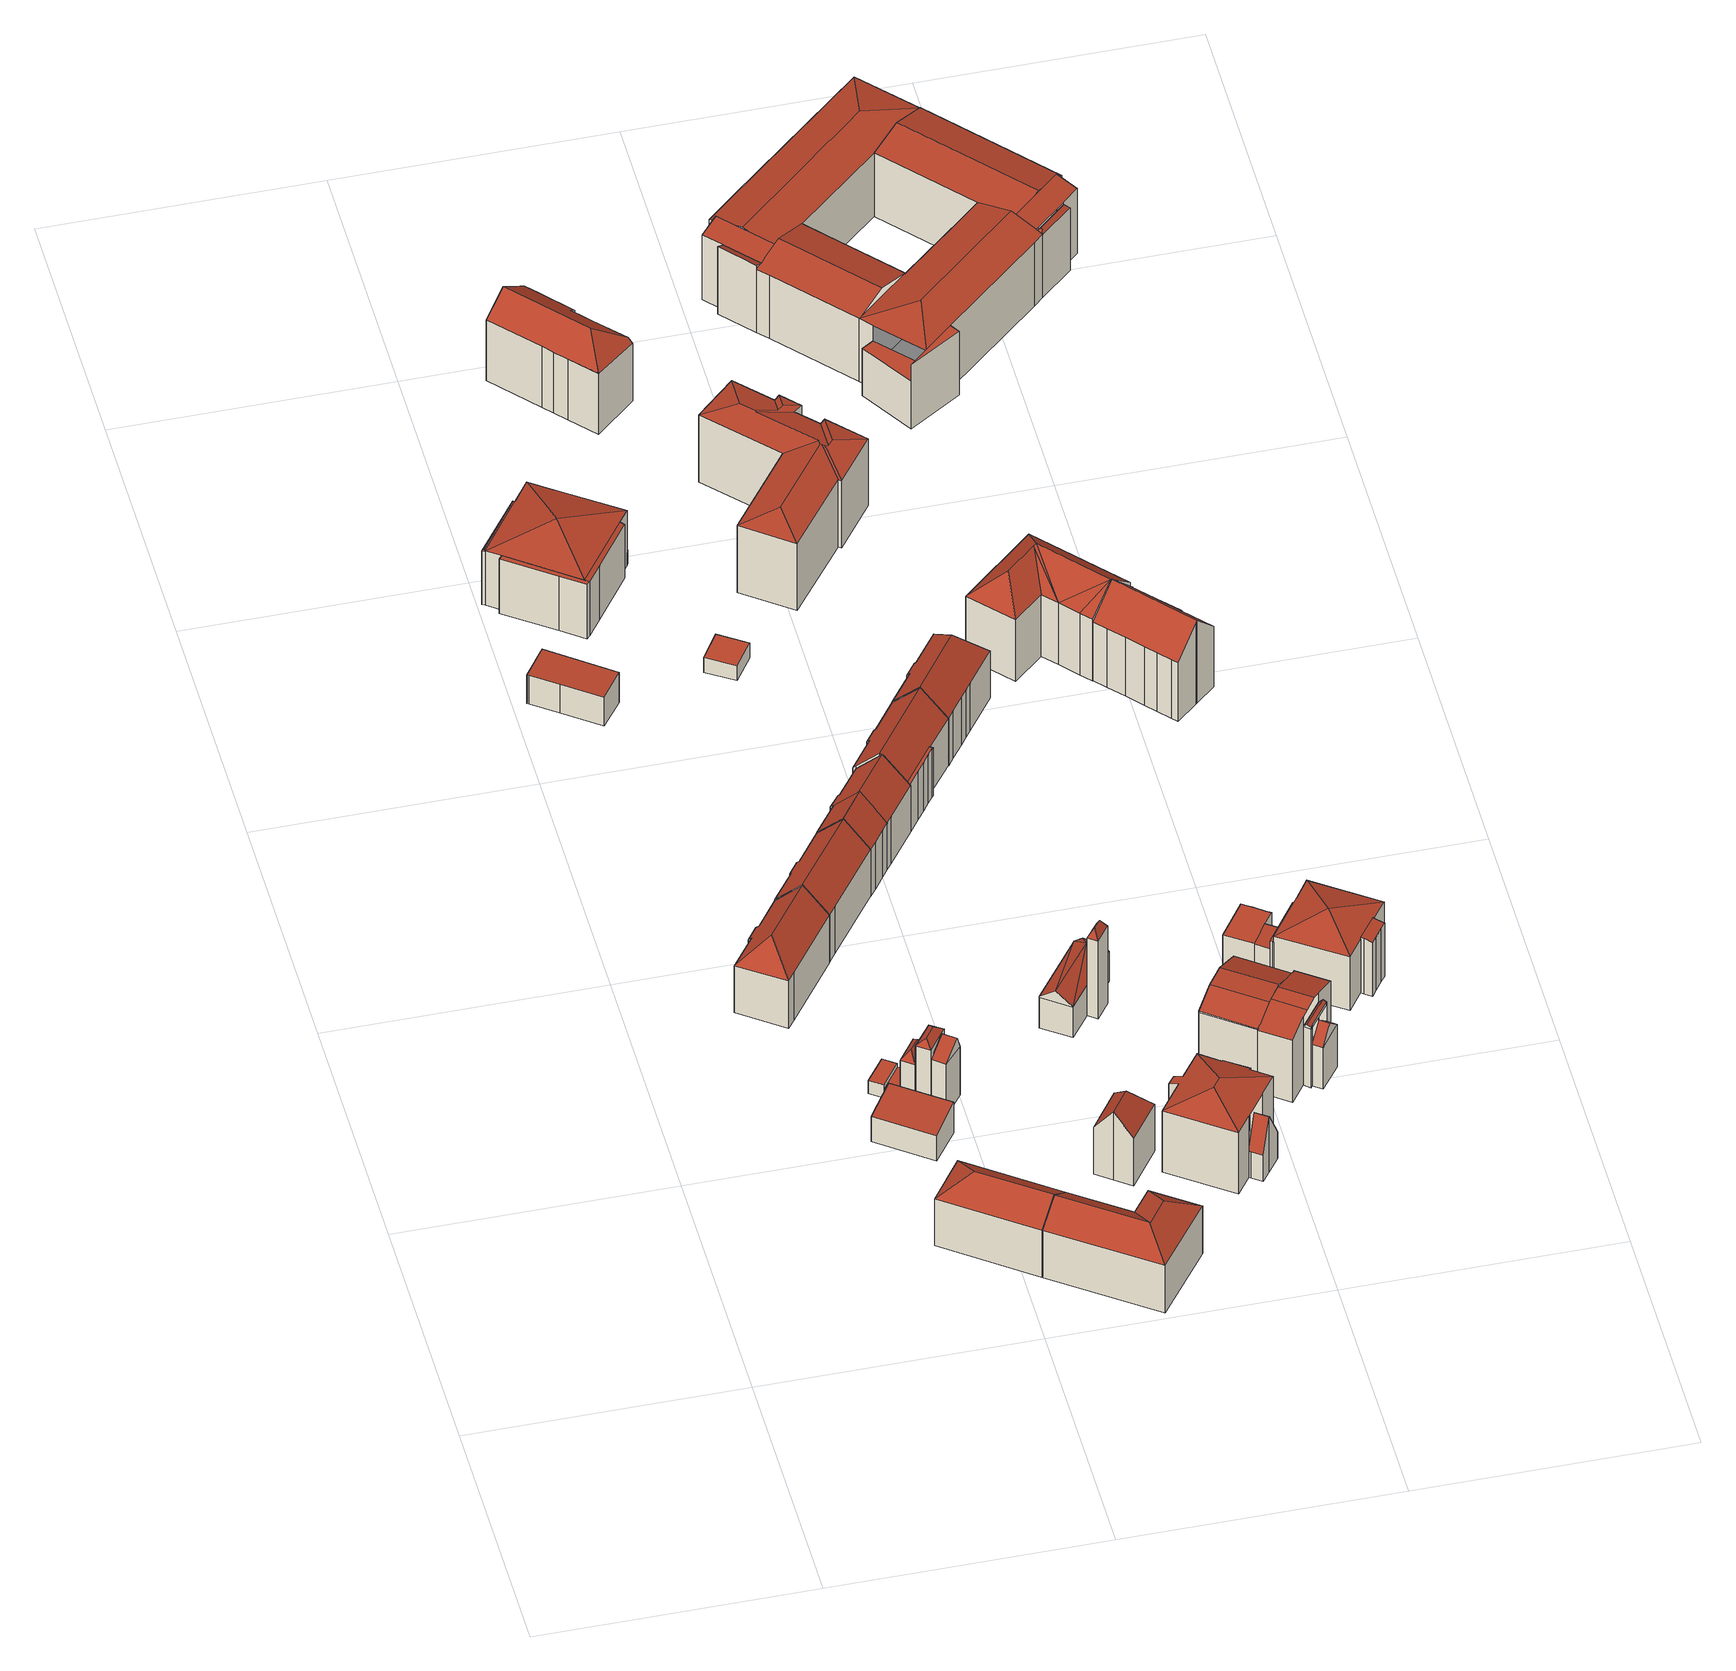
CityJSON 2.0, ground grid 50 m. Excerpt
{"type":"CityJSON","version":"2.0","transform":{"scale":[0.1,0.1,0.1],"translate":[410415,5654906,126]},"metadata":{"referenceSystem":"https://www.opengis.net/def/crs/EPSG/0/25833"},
"CityObjects":{
"building1":{"type":"Building","attributes":{"Dachtyp_tdc":"tdcHipAndGableRoof","Gemeindeschluessel":14612000,"Dachneigung":47.12,"QualitaetDacherkennung":82,"Geometrietyp2DReferenz":"3000","measuredHeight":15.94,"function":"31001_9998","roofType":"5000"},"geometry":[{"type":"Solid","lod":"2","boundaries":[[[[0,1,2,3]],[[1,4,5,2]],[[4,6,7,5]],[[6,8,9,7]],[[8,10,11,9]],[[10,12,13,11]],[[12,14,15,13]],[[14,16,17,15]],[[16,18,19,17]],[[18,0,3,19]],[[14,12,20]],[[12,10,8,6,20]],[[6,4,1,0,18,16,14,20]],[[3,2,5,7,9,11,13,15,17,19]]]],"semantics":{"surfaces":[{"type":"WallSurface"},{"type":"RoofSurface"},{"type":"GroundSurface"}],"values":[[0,0,0,0,0,0,0,0,0,0,1,1,1,2]]}}]},
"building2":{"type":"Building","attributes":{"Dachtyp_tdc":"tdcHipAndGableRoof","Gemeindeschluessel":14612000,"Dachneigung":37.03,"QualitaetDacherkennung":81,"Geometrietyp2DReferenz":"3000","measuredHeight":14.47,"function":"31001_9998","roofType":"5000"},"geometry":[{"type":"Solid","lod":"2","boundaries":[[[[21,22,23,24]],[[22,25,26,23]],[[25,27,28,26]],[[27,21,24,28]],[[25,22,29]],[[21,27,30]],[[22,21,30,29]],[[27,25,29,30]],[[24,23,26,28]]]],"semantics":{"surfaces":[{"type":"WallSurface"},{"type":"RoofSurface"},{"type":"GroundSurface"}],"values":[[0,0,0,0,1,0,1,1,2]]}}]},
"building3":{"type":"Building","attributes":{"Dachtyp_tdc":"tdcPolyFlatRoof","Gemeindeschluessel":14612000,"Dachneigung":10.21,"QualitaetDacherkennung":65,"Geometrietyp2DReferenz":"3000","measuredHeight":7.1,"function":"31001_9998","roofType":"2100"},"geometry":[{"type":"Solid","lod":"2","boundaries":[[[[31,32,33,34]],[[32,35,36,33]],[[35,37,38,36]],[[37,31,34,38]],[[37,35,32,31]],[[34,33,36,38]]]],"semantics":{"surfaces":[{"type":"WallSurface"},{"type":"RoofSurface"},{"type":"GroundSurface"}],"values":[[0,0,0,0,1,2]]}}]},
"building4":{"type":"Building","attributes":{"Dachtyp_tdc":"tdcPolyFlatRoof","Gemeindeschluessel":14612000,"Dachneigung":0,"QualitaetDacherkennung":0,"Geometrietyp2DReferenz":"3000","BezugspunktDach":"2000","measuredHeight":3,"function":"31001_2463"},"geometry":[{"type":"MultiSurface","lod":"2","boundaries":[[[39,40,41,42]],[[42,41,43,44]],[[41,40,45,43]],[[40,39,46,45]],[[39,42,44,46]],[[44,43,45,46]]],"semantics":{"surfaces":[{"type":"RoofSurface"},{"type":"WallSurface"},{"type":"GroundSurface"}],"values":[0,1,1,1,1,2]}}]},
"building5":{"type":"Building","attributes":{"Dachtyp_tdc":"tdcPolyFlatRoof","Gemeindeschluessel":14612000,"Dachneigung":0,"QualitaetDacherkennung":59,"Geometrietyp2DReferenz":"3000","measuredHeight":2.23,"function":"31001_2463","roofType":"1000"},"geometry":[{"type":"Solid","lod":"2","boundaries":[[[[47,48,49,50]],[[43,51,52,45]],[[50,49,51,43]],[[49,48,52,51]],[[48,47,45,52]],[[47,50,43,45]]]],"semantics":{"surfaces":[{"type":"RoofSurface"},{"type":"GroundSurface"},{"type":"WallSurface"}],"values":[[0,1,2,2,2,2]]}}]},
"building6":{"type":"Building","attributes":{"Dachtyp_tdc":"tdcPolyFlatRoof","Gemeindeschluessel":14612000,"Dachneigung":3.87,"QualitaetDacherkennung":72,"Geometrietyp2DReferenz":"3000","measuredHeight":6.95,"function":"31001_9998","roofType":"2100"},"geometry":[{"type":"Solid","lod":"2","boundaries":[[[[53,54,55,56]],[[54,57,58,55]],[[57,59,60,58]],[[59,61,62,60]],[[61,63,64,62]],[[63,53,56,64]],[[63,61,59,57,54,53]],[[56,55,58,60,62,64]]]],"semantics":{"surfaces":[{"type":"WallSurface"},{"type":"RoofSurface"},{"type":"GroundSurface"}],"values":[[0,0,0,0,0,0,1,2]]}}]},
"building7":{"type":"Building","attributes":{"Dachtyp_tdc":"tdcFreeFormRoof","Gemeindeschluessel":14612000,"Dachneigung":50.35,"QualitaetDacherkennung":5,"Geometrietyp2DReferenz":"3000","measuredHeight":11.38,"function":"31001_2463","roofType":"5000"},"geometry":[{"type":"Solid","lod":"2","boundaries":[[[[65,66,52,67]],[[66,68,51,52]],[[68,69,70,51]],[[69,65,67,70]],[[71,69,68]],[[72,71,68,66]],[[72,66,65]],[[71,72,65,69]],[[67,52,51,70]]]],"semantics":{"surfaces":[{"type":"WallSurface"},{"type":"RoofSurface"},{"type":"GroundSurface"}],"values":[[0,0,0,0,1,1,1,1,2]]}}]},
"building8":{"type":"Building","attributes":{"Dachtyp_tdc":"tdcFreeFormRoof","Gemeindeschluessel":14612000,"Dachneigung":39.33,"QualitaetDacherkennung":10,"Geometrietyp2DReferenz":"3000","measuredHeight":15.16,"function":"31001_2463","roofType":"5000"},"geometry":[{"type":"Solid","lod":"2","boundaries":[[[[73,74,70,67]],[[74,75,76,70]],[[75,77,78,76]],[[77,73,67,78]],[[79,80,77,75]],[[79,75,74]],[[80,79,74,73]],[[80,73,77]],[[67,70,76,78]]]],"semantics":{"surfaces":[{"type":"WallSurface"},{"type":"RoofSurface"},{"type":"GroundSurface"}],"values":[[0,0,0,0,1,1,1,1,2]]}}]},
"building9":{"type":"Building","attributes":{"Dachtyp_tdc":"tdcGableRoof","Gemeindeschluessel":14612000,"Dachneigung":24.3,"QualitaetDacherkennung":5,"Geometrietyp2DReferenz":"3000","measuredHeight":13.9,"function":"31001_2463","roofType":"3100"},"geometry":[{"type":"Solid","lod":"2","boundaries":[[[[81,82,78,83]],[[82,84,76,78]],[[84,85,86,76]],[[85,81,83,86]],[[84,82,87]],[[81,85,88]],[[82,81,88,87]],[[85,84,87,88]],[[83,78,76,86]]]],"semantics":{"surfaces":[{"type":"WallSurface"},{"type":"RoofSurface"},{"type":"GroundSurface"}],"values":[[0,0,0,0,0,0,1,1,2]]}}]},
"building10":{"type":"Building","attributes":{"Dachtyp_tdc":"tdcGableRoof","Gemeindeschluessel":14612000,"Dachneigung":46.44,"QualitaetDacherkennung":83,"Geometrietyp2DReferenz":"3000","measuredHeight":15.87,"function":"31001_9998","roofType":"3100"},"geometry":[{"type":"Solid","lod":"2","boundaries":[[[[89,90,91,92]],[[90,93,94,91]],[[93,95,96,94]],[[89,97,98,99,100,101,102,103]],[[103,95,93,90,89]],[[96,104,105,106,107,108,109,110,92,91,94]],[[95,103,104,96]],[[103,102,105,104]],[[102,101,106,105]],[[101,100,107,106]],[[100,99,108,107]],[[99,98,109,108]],[[98,97,110,109]],[[97,89,92,110]]]],"semantics":{"surfaces":[{"type":"WallSurface"},{"type":"RoofSurface"},{"type":"GroundSurface"}],"values":[[0,0,0,1,1,2,0,0,0,0,0,0,0,0]]}}]},
"building11":{"type":"Building","attributes":{"Dachtyp_tdc":"tdcFreeFormRoof","Gemeindeschluessel":14612000,"Dachneigung":36.88,"QualitaetDacherkennung":80,"Geometrietyp2DReferenz":"3000","measuredHeight":14.45,"function":"31001_9998","roofType":"5000"},"geometry":[{"type":"Solid","lod":"2","boundaries":[[[[111,27,28,24]],[[27,112,113,28]],[[112,114,115,113]],[[114,116,117,115]],[[116,118,119,117]],[[118,111,24,119]],[[120,121,122,118,116]],[[120,116,114]],[[121,120,114,112]],[[123,122,121,112,27]],[[123,27,111]],[[122,123,111,118]],[[24,28,113,115,117,119]]]],"semantics":{"surfaces":[{"type":"WallSurface"},{"type":"RoofSurface"},{"type":"GroundSurface"}],"values":[[0,0,0,0,0,0,1,1,1,1,0,1,2]]}}]},
"building12":{"type":"Building","attributes":{"Gemeindeschluessel":14612000,"Geometrietyp2DReferenz":"3000","function":"31001_9998","roofType":"9999"},"children":["building12-1","building12-2","building12-3","building12-4","building12-5"]},
"building12-1":{"type":"BuildingPart","attributes":{"Dachtyp_tdc":"tdcPolyFlatRoof","Dachneigung":0,"QualitaetDacherkennung":37,"Geometrietyp2DReferenz":"3000","measuredHeight":12.32,"roofType":"1000"},"parents":["building12"],"geometry":[{"type":"MultiSurface","lod":"2","boundaries":[[[124,125,126,127,128]],[[125,129,130,126]],[[129,131,132,130]],[[131,133,134,132]],[[133,131,129,125,124,135,136]],[[127,126,130,132,134,137]]],"semantics":{"surfaces":[{"type":"WallSurface"},{"type":"RoofSurface"},{"type":"GroundSurface"}],"values":[0,0,0,0,1,2]}}]},
"building12-2":{"type":"BuildingPart","attributes":{"Dachtyp_tdc":"tdcFreeFormRoof","Dachneigung":32.34,"QualitaetDacherkennung":29,"Geometrietyp2DReferenz":"3000","measuredHeight":12.37,"roofType":"5000"},"parents":["building12"],"geometry":[{"type":"MultiSurface","lod":"2","boundaries":[[[138,139,140,141]],[[139,142,143,140]],[[142,144,145,143]],[[146,144,142]],[[147,146,142,139]],[[147,139,138]],[[146,147,138,144]],[[141,140,143,145]]],"semantics":{"surfaces":[{"type":"WallSurface"},{"type":"RoofSurface"},{"type":"GroundSurface"}],"values":[0,0,0,1,1,1,1,2]}}]},
"building12-3":{"type":"BuildingPart","attributes":{"Dachtyp_tdc":"tdcPolyFlatRoof","Dachneigung":18.77,"QualitaetDacherkennung":40,"Geometrietyp2DReferenz":"3000","measuredHeight":12.5,"roofType":"2100"},"parents":["building12"],"geometry":[{"type":"MultiSurface","lod":"2","boundaries":[[[148,149,150,151,152]],[[148,153,154,149]],[[153,128,127,154]],[[128,155,136,137,127]],[[155,128,153,148,152]],[[150,149,154,127,137]]],"semantics":{"surfaces":[{"type":"WallSurface"},{"type":"RoofSurface"},{"type":"GroundSurface"}],"values":[0,0,0,0,1,2]}}]},
"building12-4":{"type":"BuildingPart","attributes":{"Dachtyp_tdc":"tdcPolyFlatRoof","Dachneigung":0,"QualitaetDacherkennung":0,"Geometrietyp2DReferenz":"3000","measuredHeight":3.05,"roofType":"9999"},"parents":["building12"],"geometry":[{"type":"MultiSurface","lod":"2","boundaries":[[[156,157,158,159]],[[159,158,160,161]],[[158,157,162,160]],[[157,156,163,162]],[[161,160,162,163]],[[161,163,156,159]]],"semantics":{"surfaces":[{"type":"RoofSurface"},{"type":"WallSurface"},{"type":"GroundSurface"},{"type":"ClosureSurface","isClosure":"1","QuelleClosure":"LoD1Solid"}],"values":[0,1,1,1,2,3]}}]},
"building12-5":{"type":"BuildingPart","attributes":{"Dachtyp_tdc":"tdcTentRoof","Dachneigung":17.53,"QualitaetDacherkennung":90,"Geometrietyp2DReferenz":"3000","measuredHeight":15.27,"roofType":"3500"},"parents":["building12"],"geometry":[{"type":"MultiSurface","lod":"2","boundaries":[[[164,165,166,145,144]],[[165,167,159,161,166]],[[168,151,150,163,156]],[[169,138,141,134,133]],[[165,164,169,170]],[[171,167,165,170]],[[155,152,171,170]],[[169,133,155,170]],[[136,155,133]],[[168,171,152,151]],[[167,171,168]],[[145,166,161,163,150,137,134,141]]],"semantics":{"surfaces":[{"type":"WallSurface"},{"type":"RoofSurface"},{"type":"GroundSurface"}],"values":[0,0,0,0,1,1,1,1,0,0,0,2]}}]},
"building13":{"type":"Building","attributes":{"Gemeindeschluessel":14612000,"Geometrietyp2DReferenz":"3000","function":"31001_9998","roofType":"9999"},"children":["building13-1","building13-2"]},
"building13-1":{"type":"BuildingPart","attributes":{"Dachtyp_tdc":"tdcGableRoof","Dachneigung":46.02,"QualitaetDacherkennung":84,"Geometrietyp2DReferenz":"3000","measuredHeight":15.9,"roofType":"3100"},"parents":["building13"],"geometry":[{"type":"MultiSurface","lod":"2","boundaries":[[[172,173,174,175]],[[173,176,177,174]],[[176,178,179,177]],[[178,180,181,179]],[[180,182,183,181]],[[182,184,185,183]],[[184,186,187,185]],[[186,188,189,187]],[[190,191,192]],[[192,172,175,190]],[[193,194,188,186,184,182,180]],[[180,178,176,173,172,192,193]],[[175,174,177,179,181,183,185,187,189,195,190]]],"semantics":{"surfaces":[{"type":"WallSurface"},{"type":"RoofSurface"},{"type":"GroundSurface"}],"values":[0,0,0,0,0,0,0,0,0,0,1,1,2]}}]},
"building13-2":{"type":"BuildingPart","attributes":{"Dachtyp_tdc":"tdcGableRoof","Dachneigung":47.01,"QualitaetDacherkennung":79,"Geometrietyp2DReferenz":"3000","measuredHeight":15.95,"roofType":"3100"},"parents":["building13"],"geometry":[{"type":"MultiSurface","lod":"2","boundaries":[[[188,196,197,189]],[[196,198,199,197]],[[198,200,201,199]],[[200,202,203,201]],[[202,191,190,203]],[[204,205,206,193,192]],[[198,196,188,194,206,205,200]],[[202,204,192,191]],[[200,205,204,202]],[[190,195,189,197,199,201,203]]],"semantics":{"surfaces":[{"type":"WallSurface"},{"type":"RoofSurface"},{"type":"GroundSurface"}],"values":[0,0,0,0,0,1,1,0,0,2]}}]},
"building14":{"type":"Building","attributes":{"Dachtyp_tdc":"tdcFreeFormRoof","Gemeindeschluessel":14612000,"Dachneigung":53.39,"QualitaetDacherkennung":3,"Geometrietyp2DReferenz":"3000","measuredHeight":15.54,"function":"31001_9998","roofType":"5000"},"geometry":[{"type":"Solid","lod":"2","boundaries":[[[[207,208,209,210]],[[208,211,212,209]],[[211,213,214,212]],[[213,215,216,214]],[[215,217,218,216]],[[217,207,210,218]],[[213,211,208,219]],[[208,207,217,219]],[[217,215,213,219]],[[210,209,212,214,216,218]]]],"semantics":{"surfaces":[{"type":"WallSurface"},{"type":"RoofSurface"},{"type":"GroundSurface"}],"values":[[0,0,0,0,0,0,1,1,1,2]]}}]},
"building15":{"type":"Building","attributes":{"Dachtyp_tdc":"tdcPolyFlatRoof","Gemeindeschluessel":14612000,"Dachneigung":0,"QualitaetDacherkennung":73,"Geometrietyp2DReferenz":"3000","measuredHeight":3.31,"function":"31001_9998","roofType":"1000"},"geometry":[{"type":"Solid","lod":"2","boundaries":[[[[220,221,222,223]],[[221,224,225,222]],[[224,226,227,225]],[[226,220,223,227]],[[226,224,221,220]],[[223,222,225,227]]]],"semantics":{"surfaces":[{"type":"WallSurface"},{"type":"RoofSurface"},{"type":"GroundSurface"}],"values":[[0,0,0,0,1,2]]}}]},
"building16":{"type":"Building","attributes":{"Gemeindeschluessel":14612000,"Geometrietyp2DReferenz":"3000","function":"31001_9998","roofType":"9999"},"children":["building16-1","building16-2"]},
"building16-1":{"type":"BuildingPart","attributes":{"Dachtyp_tdc":"tdcFreeFormRoof","Dachneigung":61,"QualitaetDacherkennung":6,"Geometrietyp2DReferenz":"3000","measuredHeight":19.52,"roofType":"5000"},"parents":["building16"],"geometry":[{"type":"MultiSurface","lod":"2","boundaries":[[[228,229,230,231,232]],[[229,233,234,230]],[[233,235,236,237,234]],[[238,235,233]],[[239,238,233,229]],[[239,229,228]],[[238,239,228,235]],[[231,230,234,237]]],"semantics":{"surfaces":[{"type":"WallSurface"},{"type":"RoofSurface"},{"type":"GroundSurface"}],"values":[0,0,0,1,1,1,1,2]}}]},
"building16-2":{"type":"BuildingPart","attributes":{"Dachtyp_tdc":"tdcGableAndHippedGRoof","Dachneigung":39.19,"QualitaetDacherkennung":53,"Geometrietyp2DReferenz":"3000","measuredHeight":9.48,"roofType":"9999"},"parents":["building16"],"geometry":[{"type":"MultiSurface","lod":"2","boundaries":[[[240,241,242,243]],[[241,232,231,242]],[[236,244,245,237]],[[244,246,247,245]],[[246,240,243,247]],[[248,249,250]],[[249,251,250]],[[252,250,251]],[[251,253,252]],[[241,248,250]],[[254,255,232,241,250]],[[252,254,250]],[[236,255,254,244]],[[232,255,236]],[[244,254,252,253,246]],[[246,253,251,240]],[[240,251,249,248,241]],[[243,242,231,237,245,247]]],"semantics":{"surfaces":[{"type":"WallSurface"},{"type":"RoofSurface"},{"type":"GroundSurface"}],"values":[0,0,0,0,0,1,1,1,1,1,1,1,0,0,0,0,0,2]}}]},
"building17":{"type":"Building","attributes":{"Gemeindeschluessel":14612000,"Geometrietyp2DReferenz":"3000","function":"31001_9998","roofType":"9999"},"children":["building17-1","building17-2"]},
"building17-1":{"type":"BuildingPart","attributes":{"Dachtyp_tdc":"tdcPolyFlatRoof","Dachneigung":0,"QualitaetDacherkennung":31,"Geometrietyp2DReferenz":"3000","measuredHeight":10.97,"roofType":"1000"},"parents":["building17"],"geometry":[{"type":"MultiSurface","lod":"2","boundaries":[[[256,257,258,259]],[[257,260,261,258]],[[260,262,263,261]],[[262,264,265,263]],[[264,266,185,265]],[[266,267,268,269,185]],[[270,256,259,271,272]],[[270,267,266,264,262,260,257,256]],[[259,258,261,263,265,185,269,271]]],"semantics":{"surfaces":[{"type":"WallSurface"},{"type":"RoofSurface"},{"type":"GroundSurface"}],"values":[0,0,0,0,0,0,0,1,2]}}]},
"building17-2":{"type":"BuildingPart","attributes":{"Dachtyp_tdc":"tdcGableRoof","Dachneigung":46.81,"QualitaetDacherkennung":64,"Geometrietyp2DReferenz":"3000","measuredHeight":15.96,"roofType":"3100"},"parents":["building17"],"geometry":[{"type":"MultiSurface","lod":"2","boundaries":[[[273,274,275,276]],[[274,277,278,275]],[[277,279,280,278]],[[279,281,282,280]],[[281,283,284,282]],[[283,285,286,284]],[[285,272,271,286]],[[268,287,183,269]],[[287,288,289,183]],[[288,290,179,289]],[[290,291,292,179]],[[291,273,276,292]],[[288,287,268,272,285,283]],[[283,281,279,277,274,273,291,290,288]],[[276,275,278,280,282,284,286,271,269,183,289,179,292]]],"semantics":{"surfaces":[{"type":"WallSurface"},{"type":"RoofSurface"},{"type":"GroundSurface"}],"values":[0,0,0,0,0,0,0,0,0,0,0,0,1,1,2]}}]},
"building18":{"type":"Building","attributes":{"Dachtyp_tdc":"tdcFreeFormRoof","Gemeindeschluessel":14612000,"Dachneigung":36.9,"QualitaetDacherkennung":72,"Geometrietyp2DReferenz":"3000","measuredHeight":17.58,"function":"31001_9998","roofType":"5000"},"geometry":[{"type":"Solid","lod":"2","boundaries":[[[[293,294,295,296]],[[294,297,298,295]],[[297,299,300,298]],[[299,301,302,300]],[[301,303,304,302]],[[303,305,306,304]],[[305,307,308,306]],[[307,309,310,308]],[[309,311,312,310]],[[311,313,314,312]],[[313,315,316,314]],[[315,317,318,316]],[[317,319,320,318]],[[319,293,296,320]],[[311,321,322,323,313]],[[321,309,307,305,303,301,299,297,294,324,322]],[[315,323,322,324,293,319,317]],[[294,293,324]],[[311,309,321]],[[315,313,323]],[[296,295,298,300,302,304,306,308,310,312,314,316,318,320]]]],"semantics":{"surfaces":[{"type":"WallSurface"},{"type":"RoofSurface"},{"type":"GroundSurface"}],"values":[[0,0,0,0,0,0,0,0,0,0,0,0,0,0,1,1,1,0,0,0,2]]}}]},
"building19":{"type":"Building","attributes":{"Gemeindeschluessel":14612000,"Geometrietyp2DReferenz":"3000","function":"31001_9998","roofType":"9999"},"children":["building19-1","building19-2"]},
"building19-1":{"type":"BuildingPart","attributes":{"Dachtyp_tdc":"tdcGableRoof","Dachneigung":61.38,"QualitaetDacherkennung":7,"Geometrietyp2DReferenz":"3000","measuredHeight":12.65,"roofType":"3100"},"parents":["building19"],"geometry":[{"type":"MultiSurface","lod":"2","boundaries":[[[325,326,327,328]],[[326,329,330,327]],[[329,331,332,330]],[[331,333,334,332]],[[333,335,336,334]],[[335,337,338,336]],[[331,329,326,325,339]],[[339,337,335,333,331]],[[338,340,328,327,330,332,334,336]]],"semantics":{"surfaces":[{"type":"WallSurface"},{"type":"RoofSurface"},{"type":"GroundSurface"}],"values":[0,0,0,0,0,0,1,1,2]}}]},
"building19-2":{"type":"BuildingPart","attributes":{"Dachtyp_tdc":"tdcHipRoof","Dachneigung":20.75,"QualitaetDacherkennung":76,"Geometrietyp2DReferenz":"3000","measuredHeight":16.54,"roofType":"3200"},"parents":["building19"],"geometry":[{"type":"MultiSurface","lod":"2","boundaries":[[[341,342,343,344]],[[342,345,346,343]],[[345,347,348,346]],[[347,349,350,348]],[[349,351,352,350]],[[351,353,354,352]],[[353,355,356,354]],[[355,357,325,328,356]],[[358,338,337]],[[358,359,360,338]],[[359,361,362,360]],[[361,363,364,362]],[[363,365,366,364]],[[365,341,344,366]],[[361,359,367]],[[355,353,351,349,347,345,368]],[[359,358,357,355,368,367]],[[345,342,341,365,363,361,367,368]],[[344,343,346,348,350,352,354,356,328,340,338,360,362,364,366]]],"semantics":{"surfaces":[{"type":"WallSurface"},{"type":"RoofSurface"},{"type":"GroundSurface"}],"values":[0,0,0,0,0,0,0,0,0,0,0,0,0,0,1,1,1,1,2]}}]},
"building20":{"type":"Building","attributes":{"Dachtyp_tdc":"tdcHipAndGableRoof","Gemeindeschluessel":14612000,"Dachneigung":46.36,"QualitaetDacherkennung":79,"Geometrietyp2DReferenz":"3000","measuredHeight":16.13,"function":"31001_9998","roofType":"5000"},"geometry":[{"type":"Solid","lod":"2","boundaries":[[[[369,370,371,372]],[[370,373,374,371]],[[373,283,375,374]],[[283,376,377,375]],[[376,378,379,377]],[[378,380,381,379]],[[380,382,383,381]],[[382,384,385,383]],[[384,386,387,385]],[[386,388,389,387]],[[388,390,391,389]],[[390,392,393,391]],[[392,394,395,393]],[[394,369,372,395]],[[390,388,396]],[[388,386,384,382,380,378,376,396]],[[376,283,373,370,369,394,392,390,396]],[[372,371,374,375,377,379,381,383,385,387,389,391,393,395]]]],"semantics":{"surfaces":[{"type":"WallSurface"},{"type":"RoofSurface"},{"type":"GroundSurface"}],"values":[[0,0,0,0,0,0,0,0,0,0,0,0,0,0,1,1,1,2]]}}]},
"building21":{"type":"Building","attributes":{"Dachtyp_tdc":"tdcFreeFormRoof","Gemeindeschluessel":14612000,"Dachneigung":14.93,"QualitaetDacherkennung":17,"Geometrietyp2DReferenz":"3000","measuredHeight":16.73,"function":"31001_9998","roofType":"5000"},"geometry":[{"type":"Solid","lod":"2","boundaries":[[[[397,398,399,400]],[[398,401,402,399]],[[401,403,404,402]],[[403,405,406,404]],[[405,407,408,406]],[[407,409,410,408]],[[409,411,412,410]],[[411,413,414,412]],[[413,415,416,414]],[[415,417,418,416]],[[417,419,420,418]],[[419,421,422,420]],[[421,423,424,422]],[[423,397,400,424]],[[425,426,427,423,421]],[[428,425,421,419]],[[429,430,428,419,417]],[[429,417,415]],[[430,429,415,413]],[[431,432,426,425,428,430,413,411]],[[433,434,435,431,411,409]],[[433,409,407]],[[434,433,407,405]],[[436,435,434,405,403]],[[436,403,401]],[[432,431,435,436,401,398]],[[427,426,432,398,397]],[[427,397,423]],[[400,399,402,404,406,408,410,412,414,416,418,420,422,424]]]],"semantics":{"surfaces":[{"type":"WallSurface"},{"type":"RoofSurface"},{"type":"GroundSurface"}],"values":[[0,0,0,0,0,0,0,0,0,0,0,0,0,0,1,1,1,1,1,1,1,1,1,1,1,1,1,1,2]]}}]},
"building22":{"type":"Building","attributes":{"Gemeindeschluessel":14612000,"Geometrietyp2DReferenz":"3000","function":"31001_9998","roofType":"9999"},"children":["building22-1","building22-2","building22-3","building22-4"]},
"building22-1":{"type":"BuildingPart","attributes":{"Dachtyp_tdc":"tdcGableRoof","Dachneigung":50.24,"QualitaetDacherkennung":36,"Geometrietyp2DReferenz":"3000","measuredHeight":14.2,"roofType":"3100"},"parents":["building22"],"geometry":[{"type":"MultiSurface","lod":"2","boundaries":[[[437,438,439]],[[437,440,441,438]],[[440,442,443,441]],[[442,444,443]],[[445,446,447,448]],[[449,450,451,452,453]],[[444,442,451,450,454]],[[444,454,445,455,456]],[[445,454,450,449,446]],[[446,449,453,437]],[[437,453,452,440]],[[440,452,451,442]],[[438,441,443,457,458,448,447,459]]],"semantics":{"surfaces":[{"type":"WallSurface"},{"type":"RoofSurface"},{"type":"GroundSurface"}],"values":[0,0,0,0,0,1,1,0,0,0,0,0,2]}}]},
"building22-2":{"type":"BuildingPart","attributes":{"Dachtyp_tdc":"tdcCutGableRoof","Dachneigung":22.73,"QualitaetDacherkennung":49,"Geometrietyp2DReferenz":"3000","measuredHeight":16.31,"roofType":"9999"},"parents":["building22"],"geometry":[{"type":"MultiSurface","lod":"2","boundaries":[[[460,461,462,463,464]],[[465,466,467,468,469,470]],[[471,460,466,465]],[[460,464,467,466]],[[464,472,468,467]],[[461,473,474,475,462]],[[472,464,463,476,477]],[[463,462,475,476]],[[471,473,461,460]]],"semantics":{"surfaces":[{"type":"WallSurface"},{"type":"GroundSurface"},{"type":"RoofSurface"}],"values":[0,1,0,0,0,2,2,2,0]}}]},
"building22-3":{"type":"BuildingPart","attributes":{"Dachtyp_tdc":"tdcCutGableRoof","Dachneigung":18.48,"QualitaetDacherkennung":62,"Geometrietyp2DReferenz":"3000","measuredHeight":16.13,"roofType":"9999"},"parents":["building22"],"geometry":[{"type":"MultiSurface","lod":"2","boundaries":[[[478,443,444]],[[478,479,480,443]],[[479,481,482,480]],[[481,483,473,471,465,482]],[[484,468,472]],[[484,485,486,468]],[[485,487,488,486]],[[487,489,448,488]],[[489,445,448]],[[490,474,483,481,479,478,491]],[[492,489,487,485,484,477,493]],[[491,492,493,490]],[[443,480,482,465,470,469,468,486,488,448,458,457]]],"semantics":{"surfaces":[{"type":"WallSurface"},{"type":"RoofSurface"},{"type":"GroundSurface"}],"values":[0,0,0,0,0,0,0,0,0,1,1,1,2]}}]},
"building22-4":{"type":"BuildingPart","attributes":{"Dachtyp_tdc":"tdcGableRoof","Dachneigung":43.13,"QualitaetDacherkennung":10,"Geometrietyp2DReferenz":"3000","measuredHeight":12.63,"roofType":"3100"},"parents":["building22"],"geometry":[{"type":"MultiSurface","lod":"2","boundaries":[[[494,495,496,459]],[[495,497,498,496]],[[497,439,438,498]],[[495,494,499,500]],[[439,497,500,499]],[[459,496,498,438]],[[497,495,500]]],"semantics":{"surfaces":[{"type":"WallSurface"},{"type":"RoofSurface"},{"type":"GroundSurface"}],"values":[0,0,0,1,1,2,0]}}]},
"building23":{"type":"Building","attributes":{"Gemeindeschluessel":14612000,"Geometrietyp2DReferenz":"3000","function":"31001_9998","roofType":"9999"},"children":["building23-1","building23-2","building23-3","building23-4","building23-5"]},
"building23-1":{"type":"BuildingPart","attributes":{"Dachtyp_tdc":"tdcPolyFlatRoof","Dachneigung":0,"QualitaetDacherkennung":58,"Geometrietyp2DReferenz":"3000","measuredHeight":9.3,"roofType":"1000"},"parents":["building23"],"geometry":[{"type":"MultiSurface","lod":"2","boundaries":[[[501,502,503,504]],[[502,505,506,503]],[[505,507,508,506]],[[507,509,510,508]],[[509,511,512,510]],[[513,514,515,516,517]],[[514,501,504,515]],[[514,513,518,511,509,507,505,502,501]],[[504,503,506,508,510,512,516,515]]],"semantics":{"surfaces":[{"type":"WallSurface"},{"type":"RoofSurface"},{"type":"GroundSurface"}],"values":[0,0,0,0,0,0,0,1,2]}}]},
"building23-2":{"type":"BuildingPart","attributes":{"Dachtyp_tdc":"tdcPolyFlatRoof","Dachneigung":0,"QualitaetDacherkennung":3,"Geometrietyp2DReferenz":"3000","measuredHeight":10.98,"roofType":"1000"},"parents":["building23"],"geometry":[{"type":"MultiSurface","lod":"2","boundaries":[[[519,520,521,522]],[[520,519,523,524,525,526]],[[527,528,529,522,521,530]],[[526,525,527,530]],[[525,524,531,528,527]],[[523,519,522,529,532]]],"semantics":{"surfaces":[{"type":"WallSurface"},{"type":"RoofSurface"},{"type":"GroundSurface"}],"values":[0,1,2,0,0,0]}}]},
"building23-3":{"type":"BuildingPart","attributes":{"Dachtyp_tdc":"tdcTentRoof","Dachneigung":18.78,"QualitaetDacherkennung":56,"Geometrietyp2DReferenz":"3000","measuredHeight":14.75,"roofType":"3500"},"parents":["building23"],"geometry":[{"type":"MultiSurface","lod":"2","boundaries":[[[533,534,535,536]],[[534,537,538,535]],[[537,539,530,538]],[[540,541,542,521,520]],[[541,543,544,542]],[[543,545,546,544]],[[539,537,547]],[[541,540,539,547]],[[543,541,547]],[[537,534,533,545,543,547]],[[536,535,538,530,521,542,544,546]]],"semantics":{"surfaces":[{"type":"WallSurface"},{"type":"RoofSurface"},{"type":"GroundSurface"}],"values":[0,0,0,0,0,0,1,1,1,1,2]}}]},
"building23-4":{"type":"BuildingPart","attributes":{"Dachtyp_tdc":"tdcPolyFlatRoof","Dachneigung":15.19,"QualitaetDacherkennung":26,"Geometrietyp2DReferenz":"3000","measuredHeight":12.77,"roofType":"2100"},"parents":["building23"],"geometry":[{"type":"MultiSurface","lod":"2","boundaries":[[[548,549,550,546,545]],[[549,551,552,550]],[[551,553,554,552]],[[553,555,556,554]],[[555,557,558,556]],[[557,559,560,558]],[[559,561,533,536,560]],[[561,559,557,555,553,551,549,548]],[[546,550,552,554,556,558,560,536]]],"semantics":{"surfaces":[{"type":"WallSurface"},{"type":"RoofSurface"},{"type":"GroundSurface"}],"values":[0,0,0,0,0,0,0,1,2]}}]},
"building23-5":{"type":"BuildingPart","attributes":{"Dachtyp_tdc":"tdcPolyFlatRoof","Dachneigung":4.84,"QualitaetDacherkennung":62,"Geometrietyp2DReferenz":"3000","measuredHeight":9.52,"roofType":"2100"},"parents":["building23"],"geometry":[{"type":"MultiSurface","lod":"2","boundaries":[[[562,532,529,512,511]],[[531,517,516,528]],[[517,531,532,562,518]],[[512,529,528,516]]],"semantics":{"surfaces":[{"type":"WallSurface"},{"type":"RoofSurface"},{"type":"GroundSurface"}],"values":[0,0,1,2]}}]},
"building24":{"type":"Building","attributes":{"Dachtyp_tdc":"tdcFreeFormRoof","Gemeindeschluessel":14612000,"Dachneigung":42.72,"QualitaetDacherkennung":55,"Geometrietyp2DReferenz":"3000","measuredHeight":18.99,"function":"31001_9998","roofType":"5000"},"geometry":[{"type":"Solid","lod":"2","boundaries":[[[[563,564,565,566]],[[564,567,568,565]],[[567,569,570,568]],[[569,571,572,570]],[[571,573,574,572]],[[573,575,576,574]],[[575,577,578,576]],[[577,579,580,578]],[[579,563,566,580]],[[581,577,575,573]],[[582,583,581,573,571]],[[582,571,569]],[[583,582,569,567]],[[577,563,579]],[[577,564,563]],[[581,564,577]],[[583,564,581]],[[564,583,567]],[[566,565,568,570,572,574,576,578,580]]]],"semantics":{"surfaces":[{"type":"WallSurface"},{"type":"RoofSurface"},{"type":"GroundSurface"}],"values":[[0,0,0,0,0,0,0,0,0,1,1,1,1,1,1,1,1,1,2]]}}]},
"building25":{"type":"Building","attributes":{"Dachtyp_tdc":"tdcGableRoof","Gemeindeschluessel":14612000,"Dachneigung":45.1,"QualitaetDacherkennung":84,"Geometrietyp2DReferenz":"3000","measuredHeight":18.88,"function":"31001_9998","roofType":"3100"},"geometry":[{"type":"Solid","lod":"2","boundaries":[[[[584,585,586,587]],[[585,588,589,586]],[[588,590,591,589]],[[590,592,593,591]],[[592,594,595,593]],[[594,596,597,595]],[[596,598,599,597]],[[598,600,601,599]],[[600,602,603,601]],[[602,604,605,603]],[[604,606,607,605]],[[606,608,609,607]],[[608,610,611,609]],[[610,612,613,611]],[[612,614,615,613]],[[614,616,617,615]],[[616,618,619,617]],[[618,620,621,619]],[[620,622,623,621]],[[622,624,625,623]],[[624,584,587,625]],[[620,618,616,614,612,610,608,606,604,602,600]],[[600,598,596,594,592,590,588,585,584,624,622,620]],[[587,586,589,591,593,595,597,599,601,603,605,607,609,611,613,615,617,619,621,623,625]]]],"semantics":{"surfaces":[{"type":"WallSurface"},{"type":"RoofSurface"},{"type":"GroundSurface"}],"values":[[0,0,0,0,0,0,0,0,0,0,0,0,0,0,0,0,0,0,0,0,0,1,1,2]]}}]},
"building26":{"type":"Building","attributes":{"Gemeindeschluessel":14612000,"Geometrietyp2DReferenz":"3000","function":"31001_9998","roofType":"9999"},"children":["building26-1","building26-2","building26-3","building26-4","building26-5","building26-6","building26-7","building26-8","building26-9","building26-10"]},
"building26-1":{"type":"BuildingPart","attributes":{"Dachtyp_tdc":"tdcFreeFormRoof","Dachneigung":48.25,"QualitaetDacherkennung":21,"Geometrietyp2DReferenz":"3000","measuredHeight":15.09,"roofType":"5000"},"parents":["building26"],"geometry":[{"type":"MultiSurface","lod":"2","boundaries":[[[626,627,628,629]],[[627,630,631,628]],[[632,633,630]],[[634,632,630,627]],[[634,627,626]],[[632,634,626,633]],[[629,628,631,635]]],"semantics":{"surfaces":[{"type":"WallSurface"},{"type":"RoofSurface"},{"type":"GroundSurface"}],"values":[0,0,1,1,1,1,2]}}]},
"building26-2":{"type":"BuildingPart","attributes":{"Dachtyp_tdc":"tdcPolyFlatRoof","Dachneigung":0,"QualitaetDacherkennung":28,"Geometrietyp2DReferenz":"3000","measuredHeight":14.63,"roofType":"1000"},"parents":["building26"],"geometry":[{"type":"MultiSurface","lod":"2","boundaries":[[[636,637,638,639,640]],[[637,641,642,643,638]],[[637,636,641]],[[643,644,639,638]]],"semantics":{"surfaces":[{"type":"WallSurface"},{"type":"RoofSurface"},{"type":"GroundSurface"}],"values":[0,0,1,2]}}]},
"building26-3":{"type":"BuildingPart","attributes":{"Dachtyp_tdc":"tdcPolyFlatRoof","Dachneigung":14.33,"QualitaetDacherkennung":67,"Geometrietyp2DReferenz":"3000","measuredHeight":15.87,"roofType":"2100"},"parents":["building26"],"geometry":[{"type":"MultiSurface","lod":"2","boundaries":[[[645,646,647,648,649]],[[646,650,651,652,647]],[[650,646,645,653,654,655,656,657,658]],[[659,660,648,647,652,661]]],"semantics":{"surfaces":[{"type":"WallSurface"},{"type":"RoofSurface"},{"type":"GroundSurface"}],"values":[0,0,1,2]}}]},
"building26-4":{"type":"BuildingPart","attributes":{"Dachtyp_tdc":"tdcHipAndGableRoof","Dachneigung":15.49,"QualitaetDacherkennung":70,"Geometrietyp2DReferenz":"3000","measuredHeight":16.34,"roofType":"5000"},"parents":["building26"],"geometry":[{"type":"MultiSurface","lod":"2","boundaries":[[[662,663,664,631,630]],[[663,665,666,664]],[[665,640,639,666]],[[667,668,669,670,671]],[[672,673,674,675]],[[673,676,677,674]],[[668,667,678,679]],[[678,640,665,663,662,680,681,682,679]],[[682,683,676,673,672,684,685,668,679]],[[677,686,687,635,631,664,666,639,644,670,669,688,675,674]]],"semantics":{"surfaces":[{"type":"WallSurface"},{"type":"RoofSurface"},{"type":"GroundSurface"}],"values":[0,0,0,0,0,0,1,1,1,2]}}]},
"building26-5":{"type":"BuildingPart","attributes":{"Dachtyp_tdc":"tdcPolyFlatRoof","Dachneigung":0,"QualitaetDacherkennung":32,"Geometrietyp2DReferenz":"3000","measuredHeight":10.86,"roofType":"1000"},"parents":["building26"],"geometry":[{"type":"MultiSurface","lod":"2","boundaries":[[[642,689,690,643]],[[689,671,670,690]],[[671,689,642,691]],[[644,643,690,670]]],"semantics":{"surfaces":[{"type":"WallSurface"},{"type":"RoofSurface"},{"type":"GroundSurface"}],"values":[0,0,1,2]}}]},
"building26-6":{"type":"BuildingPart","attributes":{"Dachtyp_tdc":"tdcPolyFlatRoof","Dachneigung":26.5,"QualitaetDacherkennung":33,"Geometrietyp2DReferenz":"3000","measuredHeight":15.44,"roofType":"2100"},"parents":["building26"],"geometry":[{"type":"MultiSurface","lod":"2","boundaries":[[[692,649,648,693]],[[694,692,693,695,696]],[[694,697,698,649,692]],[[693,648,660,695]]],"semantics":{"surfaces":[{"type":"WallSurface"},{"type":"RoofSurface"},{"type":"GroundSurface"}],"values":[0,0,1,2]}}]},
"building26-7":{"type":"BuildingPart","attributes":{"Dachtyp_tdc":"tdcGableRoof","Dachneigung":15.62,"QualitaetDacherkennung":80,"Geometrietyp2DReferenz":"3000","measuredHeight":16.38,"roofType":"3100"},"parents":["building26"],"geometry":[{"type":"MultiSurface","lod":"2","boundaries":[[[668,699,700,669]],[[699,696,695,700]],[[701,702,703,704,705]],[[702,706,672,675,703]],[[707,654,653,697,696,699,668,685,708]],[[708,706,702,701,707]],[[675,688,669,700,695,660,659,709,704,703]]],"semantics":{"surfaces":[{"type":"WallSurface"},{"type":"RoofSurface"},{"type":"GroundSurface"}],"values":[0,0,0,0,1,1,2]}}]},
"building26-8":{"type":"BuildingPart","attributes":{"Dachtyp_tdc":"tdcPolyFlatRoof","Dachneigung":14.71,"QualitaetDacherkennung":70,"Geometrietyp2DReferenz":"3000","measuredHeight":15.9,"roofType":"2100"},"parents":["building26"],"geometry":[{"type":"MultiSurface","lod":"2","boundaries":[[[710,711,712,713,714,715]],[[711,716,626,629,712]],[[717,681,680,716,711,710,718,719]],[[713,712,629,635,687]]],"semantics":{"surfaces":[{"type":"WallSurface"},{"type":"RoofSurface"},{"type":"GroundSurface"}],"values":[0,0,1,2]}}]},
"building26-9":{"type":"BuildingPart","attributes":{"Dachtyp_tdc":"tdcGableRoof","Dachneigung":15.12,"QualitaetDacherkennung":74,"Geometrietyp2DReferenz":"3000","measuredHeight":16.3,"roofType":"3100"},"parents":["building26"],"geometry":[{"type":"MultiSurface","lod":"2","boundaries":[[[720,714,713,721]],[[722,723,724,725,677,676]],[[726,720,721,727,728]],[[720,726,729,730,718,715]],[[723,722,731,719,730,729]],[[731,722,683,732]],[[723,729,726]],[[720,715,714]],[[721,713,687,686,677,725,727]]],"semantics":{"surfaces":[{"type":"WallSurface"},{"type":"RoofSurface"},{"type":"GroundSurface"}],"values":[0,0,0,1,1,0,0,0,2]}}]},
"building26-10":{"type":"BuildingPart","attributes":{"Dachtyp_tdc":"tdcHipAndGableRoof","Dachneigung":15.73,"QualitaetDacherkennung":71,"Geometrietyp2DReferenz":"3000","measuredHeight":16.31,"roofType":"5000"},"parents":["building26"],"geometry":[{"type":"MultiSurface","lod":"2","boundaries":[[[651,733,734,652]],[[733,735,736,734]],[[735,737,738,736]],[[737,728,727,738]],[[724,705,704,725]],[[728,737,739]],[[737,735,733,651,658,740,739]],[[740,656,741,742,705,724,728,739]],[[659,661,652,734,736,738,727,725,704,709]]],"semantics":{"surfaces":[{"type":"WallSurface"},{"type":"RoofSurface"},{"type":"GroundSurface"}],"values":[0,0,0,0,0,1,1,1,2]}}]}
},
"vertices":[
[240,968,111],[245,964,117],[245,964,12],[240,968,12],[285,1018,117],[285,1018,12],[325,988,171],[325,988,12],[364,959,120],[364,959,12],[274,838,120],[274,838,12],[261,820,120],[261,820,12],[182,879,118],[182,879,12],[226,938,118],[226,938,12],[221,942,111],[221,942,12],[247,883,171],
[529,138,117],[373,255,117],[373,255,10],[529,138,10],[432,335,118],[432,335,10],[589,218,118],[589,218,10],[443,265,155],[559,179,155],
[467,508,85],[424,449,71],[424,449,14],[467,508,14],[329,520,71],[329,520,14],[373,578,85],[373,578,14],
[352,635,43],[375,618,43],[408,663,43],[386,680,43],[408,663,13],[386,680,13],[375,618,13],[352,635,13],
[375,618,36],[398,601,36],[431,646,36],[408,663,36],[431,646,13],[398,601,13],
[23,1686,77],[61,1737,81],[61,1737,12],[23,1686,12],[172,1652,81],[172,1652,12],[135,1602,77],[135,1602,12],[71,1650,77],[71,1650,12],[26,1684,77],[26,1684,12],
[420,584,110],[398,601,110],[420,584,13],[431,646,110],[454,629,110],[454,629,13],[434,626,127],[418,604,127],
[420,584,153],[454,629,153],[476,613,153],[476,613,13],[443,568,153],[443,568,13],[457,610,165],[440,587,165],
[465,551,132],[443,568,132],[465,551,13],[476,613,123],[499,596,123],[499,596,13],[470,604,152],[492,587,152],
[429,1127,171],[468,1098,119],[468,1098,13],[429,1127,13],[378,978,119],[378,978,13],[364,959,119],[364,959,13],[390,1157,120],[346,1097,120],[342,1100,116],[324,1075,116],[326,1073,119],[285,1018,119],[324,988,171],[324,988,13],[285,1018,13],[326,1073,13],[324,1075,13],[342,1100,13],[346,1097,13],[390,1157,13],
[529,138,118],[688,145,118],[688,145,10],[722,190,118],[722,190,10],[801,132,118],[801,132,10],[707,7,118],[707,7,10],[732,122,154],[699,76,154],[697,76,155],[559,178,155],
[163,1823,133],[158,1817,133],[158,1817,9],[163,1823,9],[163,1823,131],[117,1847,133],[117,1847,9],[30,1911,133],[30,1911,9],[36,1918,133],[36,1918,9],[160,1825,133],[156,1828,133],[156,1828,9],
[12,1936,131],[7,1939,131],[7,1939,9],[12,1936,9],[85,2044,131],[85,2044,9],[89,2041,131],[89,2041,9],[85,2041,133],[11,1939,133],
[253,1945,131],[253,1945,9],[246,1950,9],[246,1950,133],[246,1950,134],[189,1858,131],[189,1858,9],[156,1828,134],
[264,1974,40],[266,1978,40],[161,2056,40],[158,2052,40],[161,2056,9],[158,2052,9],[266,1978,9],[264,1974,9],
[89,2041,133],[118,2082,133],[118,2082,9],[158,2052,133],[264,1974,133],[12,1936,133],[139,1954,162],[264,1974,134],
[428,1218,115],[446,1241,115],[446,1241,12],[428,1218,12],[449,1239,120],[449,1239,12],[490,1293,120],[490,1293,12],[528,1264,171],[528,1264,12],[529,1263,170],[529,1263,12],[569,1234,118],[569,1234,12],[520,1168,118],[520,1168,12],[510,1155,118],[510,1155,12],[433,1214,12],[433,1214,118],[433,1214,121],[470,1186,171],[498,1164,134],[470,1186,12],
[498,1139,118],[498,1139,12],[480,1114,118],[480,1114,12],[468,1098,118],[468,1098,12],[390,1157,118],[390,1157,12],[390,1157,121],[428,1128,172],[470,1185,172],
[728,434,114],[783,394,114],[783,394,7],[728,434,7],[729,321,114],[729,321,7],[700,342,163],[700,342,7],[671,364,114],[671,364,7],[724,437,114],[724,437,7],[732,386,163],
[326,1692,44],[359,1742,44],[359,1742,10],[326,1692,10],[409,1708,44],[409,1708,10],[376,1659,44],[376,1659,10],
[774,768,186],[790,757,186],[790,757,9],[774,768,9],[774,768,78],[766,725,186],[766,725,9],[750,737,186],[750,737,78],[750,737,9],[764,739,204],[776,755,204],
[754,845,78],[805,808,78],[805,808,9],[754,845,9],[715,691,78],[715,691,9],[666,727,78],[666,727,9],[792,817,91],[767,836,91],[767,810,104],[754,845,79],[690,709,104],[666,727,80],[715,691,79],[750,737,79],
[626,1310,122],[624,1308,122],[624,1308,12],[626,1310,12],[614,1295,122],[614,1295,12],[602,1278,122],[602,1278,12],[588,1260,122],[588,1260,12],[569,1234,122],[564,1237,122],[564,1237,119],[564,1237,12],[621,1314,122],[621,1314,12],[621,1314,119],
[528,1354,120],[524,1358,114],[524,1358,12],[528,1354,12],[542,1382,114],[542,1382,12],[545,1380,118],[545,1380,12],[587,1437,118],[587,1437,12],[627,1406,171],[627,1406,12],[668,1376,119],[668,1376,12],[529,1263,165],[524,1267,171],[524,1267,12],[490,1293,126],[485,1296,120],[485,1296,12],
[142,2467,143],[180,2501,180],[180,2501,5],[142,2467,5],[216,2533,144],[216,2533,5],[225,2541,135],[225,2541,5],[245,2519,135],[245,2519,5],[293,2464,135],[293,2464,5],[284,2456,144],[284,2456,5],[302,2435,144],[302,2435,5],[313,2423,144],[313,2423,5],[367,2362,136],[367,2362,5],[293,2297,143],[293,2297,5],[252,2342,144],[252,2342,5],[233,2365,143],[233,2365,5],[217,2382,144],[217,2382,5],[361,2370,144],[297,2367,181],[293,2297,144],[179,2500,181],
[956,346,66],[959,343,66],[959,343,6],[956,346,6],[977,330,66],[977,330,6],[956,301,133],[956,301,6],[941,281,66],[941,281,6],[923,294,66],[923,294,6],[920,297,66],[920,297,6],[934,316,133],[934,316,6],
[823,427,139],[837,417,146],[837,417,6],[823,427,6],[872,464,146],[872,464,6],[908,437,146],[908,437,6],[910,440,144],[910,440,6],[951,411,144],[951,411,6],[948,407,145],[948,407,6],[982,382,145],[982,382,6],[956,346,145],[920,297,145],[894,262,145],[894,262,6],[783,343,146],[783,343,6],[825,400,146],[825,400,6],[811,411,139],[811,411,6],[873,351,172],[888,371,172],
[700,1420,118],[680,1393,118],[680,1393,10],[700,1420,10],[668,1376,118],[668,1376,10],[627,1406,10],[627,1407,171],[627,1407,10],[587,1437,119],[587,1437,10],[631,1496,119],[631,1496,10],[626,1499,113],[626,1499,10],[645,1524,113],[645,1524,10],[648,1522,118],[648,1522,10],[692,1581,118],[692,1581,10],[774,1520,117],[774,1520,10],[723,1451,117],[723,1451,10],[713,1438,117],[713,1438,10],[708,1517,171],
[426,1869,160],[541,2021,160],[541,2021,7],[426,1869,7],[427,2144,160],[427,2144,7],[500,2212,160],[500,2212,7],[558,2149,160],[558,2149,7],[568,2159,160],[568,2159,7],[599,2126,160],[599,2126,7],[584,2113,160],[584,2113,7],[619,2076,160],[619,2076,7],[628,2085,160],[628,2085,7],[687,2022,160],[687,2022,7],[620,1933,160],[620,1933,7],[615,1937,160],[615,1937,7],[513,1803,160],[513,1803,7],[605,2012,174],[603,2012,175],[503,1880,175],[610,2008,174],[626,2019,173],[616,2008,173],[518,2115,173],[603,2024,173],[567,2127,166],[557,2118,166],[518,2119,173],[497,2142,173],
[1074,485,141],[1074,485,8],[1074,485,102],[1071,481,141],[1071,481,8],[1060,490,142],[1060,490,8],[1060,490,141],[1099,542,141],[1110,534,141],[1110,534,8],[1099,542,8],[1110,534,146],[1105,538,150],[1065,485,150],[1071,481,146],[1074,485,146],[1099,542,142],[1087,526,141],[1069,501,141],[1069,501,8],[1087,526,8],[1109,532,8],
[898,560,146],[898,560,149],[926,597,169],[951,632,171],[987,679,146],[984,495,8],[898,560,8],[987,679,8],[1072,615,8],[1035,565,8],[1017,540,8],[984,495,146],[1072,615,146],[984,495,149],[993,507,155],[1012,533,169],[1037,568,171],[1058,596,156],
[1060,490,164],[1033,454,149],[1033,454,8],[982,492,149],[982,492,8],[984,495,150],[1072,615,148],[1076,621,146],[1076,621,8],[1129,582,146],[1129,582,8],[1099,542,162],[1017,540,168],[1069,501,168],[1087,526,169],[1035,565,169],
[1109,532,105],[1125,520,105],[1125,520,8],[1090,473,102],[1090,473,8],[1091,507,134],[1106,495,134],
[1040,849,97],[1048,843,97],[1048,843,4],[1040,849,4],[1057,837,97],[1057,837,4],[1075,823,97],[1075,823,4],[1085,816,97],[1085,816,4],[1067,791,97],[1067,791,4],[1039,751,97],[993,783,97],[993,783,4],[1039,751,4],[1039,751,95],[1052,770,97],
[1120,815,113],[1126,811,113],[1126,811,4],[1120,815,4],[1091,774,113],[1062,734,113],[1066,731,113],[1067,730,113],[1066,731,4],[1062,734,4],[1091,774,4],[1067,730,4],[1062,734,95],[1091,774,99],
[1206,688,126],[1206,689,126],[1206,689,4],[1206,688,4],[1179,651,126],[1179,651,4],[1067,730,126],[1126,811,126],[1152,849,126],[1152,849,4],[1265,768,126],[1265,768,4],[1237,730,126],[1237,730,4],[1165,748,151],
[1237,730,131],[1241,727,130],[1241,727,4],[1254,718,126],[1254,718,4],[1245,707,126],[1245,707,4],[1232,689,126],[1232,689,4],[1223,676,126],[1223,676,4],[1211,685,130],[1211,685,4],[1206,688,131],
[1067,791,99],
[933,1544,145],[905,1577,145],[905,1577,5],[933,1544,5],[881,1603,145],[881,1603,5],[826,1554,145],[826,1554,5],[759,1629,145],[759,1629,5],[896,1751,145],[896,1751,5],[1032,1597,145],[1032,1597,5],[991,1561,195],[991,1561,5],[950,1525,145],[950,1525,5],[891,1674,195],[830,1625,191],[886,1674,191],
[1030,1589,144],[1074,1540,144],[1074,1540,6],[1030,1589,6],[1078,1543,139],[1078,1543,6],[1080,1540,139],[1080,1540,6],[1099,1519,139],[1099,1519,6],[1101,1517,139],[1101,1517,6],[1097,1513,144],[1097,1513,6],[1142,1463,144],[1142,1463,6],[1106,1431,195],[1106,1431,6],[1104,1429,191],[1104,1429,6],[1065,1395,140],[1065,1395,6],[1056,1405,140],[1056,1405,6],[1037,1427,140],[1037,1427,6],[1020,1446,140],[1020,1446,6],[995,1475,140],[995,1475,6],[970,1503,139],[970,1503,6],[950,1525,140],[950,1525,6],[989,1559,191],[989,1559,6],[992,1562,195],[992,1562,6],[1032,1597,137],[1032,1597,6],[1035,1594,137],[1035,1594,6],
[1138,2506,150],[1147,2496,150],[1147,2496,7],[1138,2506,7],[1087,2443,150],[1087,2443,7],[1088,2453,158],[1078,2453,150],[1137,2497,158],[1078,2453,7],
[886,2263,153],[897,2246,153],[897,2246,7],[886,2263,7],[886,2263,151],[800,2186,153],[800,2186,115],[800,2186,7],[833,2216,7],
[564,2540,155],[536,2571,155],[536,2571,7],[564,2540,7],[564,2540,154],[566,2598,166],[566,2598,155],[566,2598,7],[616,2481,155],[618,2484,156],[646,2508,166],[612,2546,166],[602,2558,166],[591,2570,166],[646,2508,7],[616,2481,7],[602,2558,7],
[1087,2443,151],[1069,2426,151],[1069,2426,7],[886,2264,151],[886,2264,7],[761,2296,151],[743,2317,151],[743,2317,7],[761,2296,7],[761,2296,115],[843,2405,151],[965,2512,151],[965,2512,7],[843,2405,7],[999,2543,151],[999,2543,7],[833,2216,151],[848,2316,170],[1078,2453,155],[1078,2454,155],[1045,2491,170],[1000,2542,152],[792,2360,151],[744,2317,151],[1045,2491,7],[1051,2484,7],[792,2360,7],
[740,2283,115],[740,2283,7],[833,2216,115],
[553,2531,161],[553,2531,7],[605,2472,161],[605,2472,7],[605,2472,151],[615,2481,155],[616,2481,154],
[623,2453,151],[623,2453,7],[705,2561,152],[736,2526,152],[736,2526,7],[705,2561,7],[705,2561,151],[843,2405,152],[654,2516,171],[792,2360,171],[654,2516,7],
[1140,2564,166],[1168,2533,155],[1168,2533,7],[1140,2564,7],[1140,2564,152],[1140,2564,155],[1138,2506,155],[1051,2484,166],[1111,2538,166],[1089,2518,166],
[1151,2573,152],[1151,2573,7],[999,2543,152],[861,2699,152],[861,2699,151],[861,2699,7],[961,2788,152],[961,2788,7],[961,2788,151],[910,2743,170],[1100,2528,170],[1051,2484,152],[1045,2491,152],
[557,2608,151],[557,2608,7],[611,2656,151],[611,2656,7],[872,2887,151],[872,2887,7],[857,2785,170],[602,2558,170],[646,2508,151],[654,2516,151]
]}
